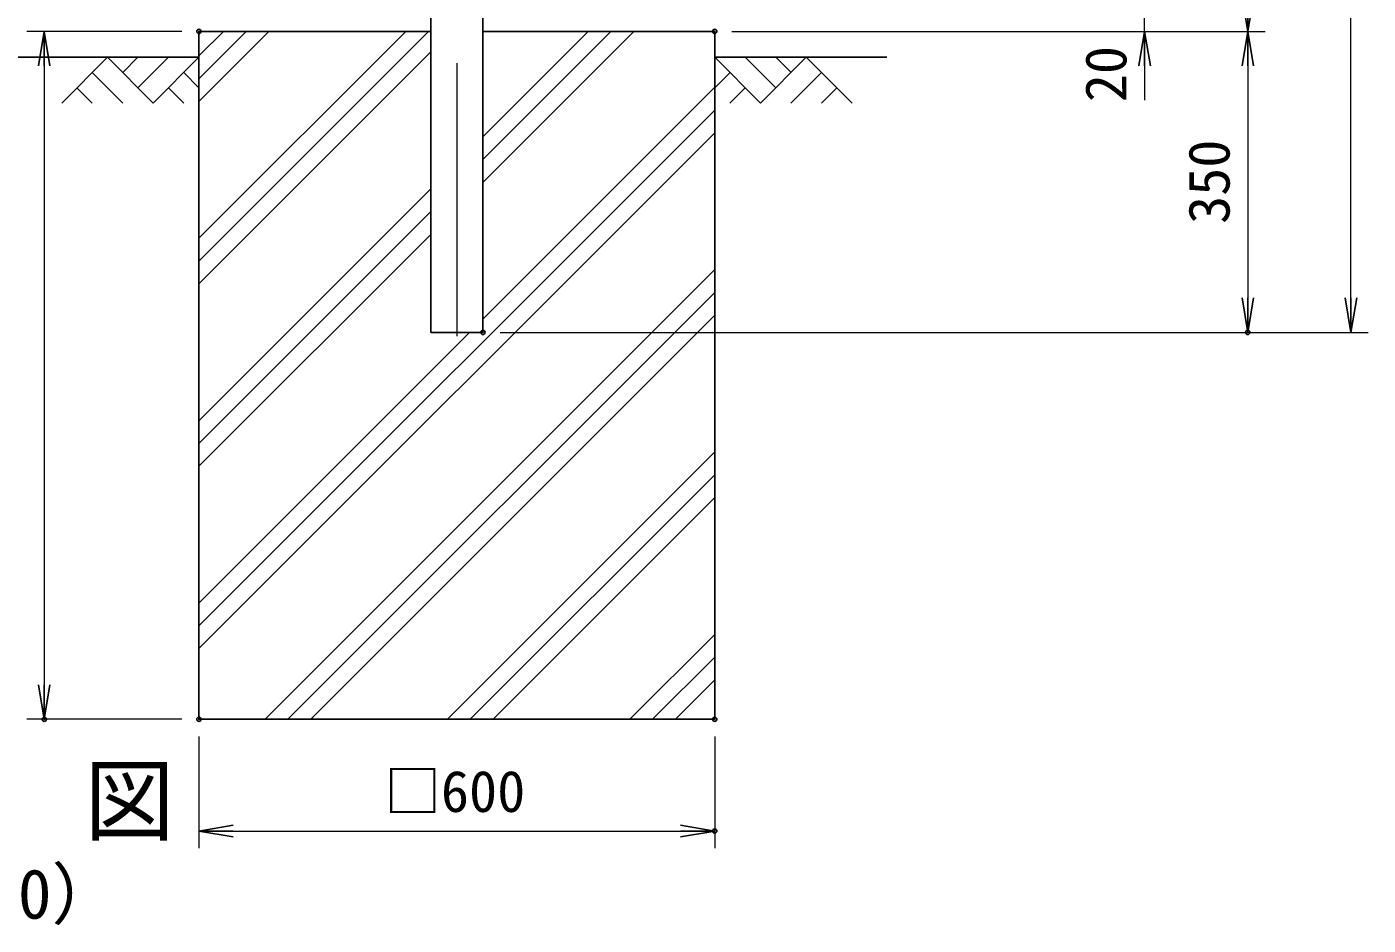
# Model space of a CAD drawing. Units: millimetres, scale not verified. Extents: x -4200 to 4200, y -2970 to 2970.
# Drawn here: x -2204 to -644, y -1664 to -619 of the extents above; entities that cross this region are included whole.
import ezdxf
from ezdxf.enums import TextEntityAlignment as Align

# ---------------------------------------------------------------- set-up
doc = ezdxf.new("R2010")
doc.units = ezdxf.units.MM
doc.header["$LTSCALE"] = 10
doc.header["$PDMODE"] = 32
doc.header["$PDSIZE"] = 5
doc.linetypes.add('USER1', pattern=[50.8, 31.75, -6.35, 6.35, -6.35])
for name, color, linetype, lineweight in [('0-0_D-STR1', 1, 'Continuous', 25), ('0-2_D-BMK', 2, 'USER1', 13), ('0-3_D-STR-DIM', 7, 'Continuous', 13), ('0-6_D-DCR-HCH', 7, 'Continuous', 13), ('0-7_D-BGD', 7, 'Continuous', 25), ('0-8_D-STR4', 7, 'Continuous', 25), ('0-A_D-TTL-TXT', 7, 'Continuous', 25)]:
    doc.layers.add(name, color=color, linetype=linetype, lineweight=lineweight)
doc.layers.add('0-4_0', color=7, linetype='Continuous')
doc.layers.add('0-5_Defpoints', color=8, linetype='Continuous')
doc.styles.add('ＭＳ ゴシック', font='')
doc.styles.get('ＭＳ ゴシック').set_extended_font_data('MS Gothic')

# ---------------------------------------------------------------- blocks, each defined once
blk = doc.blocks.new('_Open')
at = {"layer": '0-4_0'}
blk.add_line((-10, 1.667), (0, 0), dxfattribs=at)
blk.add_lwpolyline([(-10, -1.667), (0, 0), (-10, 0)], dxfattribs=at)

msp = doc.modelspace()

# ---------------------------------------------------------------- linework, layer by layer
at = {"layer": '0-0_D-STR1'}
for p, q in [((-1734.53, -604.14), (-1734.53, -974.14)), ((-1674.03, -604.14), (-1674.03, -974.14)), ((-1674.03, -974.14), (-1734.53, -974.14))]:
    msp.add_line(p, q, dxfattribs=at)
at = {"layer": '0-2_D-BMK'}
msp.add_line((-1704.28, 1371.1), (-1704.28, -984.72), dxfattribs=at)
at = {"layer": '0-3_D-STR-DIM'}
for p, q in [((-664.28, -934.14), (-664.28, 1307.86)), ((-904.28, -624.14), (-904.28, -604.14)), ((-2024.28, -624.14), (-2204.28, -624.14)), ((-1384.28, -624.14), (-884.28, -624.14)), ((-1384.28, -624.14), (-764.28, -624.14)), ((-1384.28, -624.14), (-764.28, -624.14)), ((-2184.28, -664.14), (-2184.28, -1384.14)), ((-904.28, -664.14), (-904.28, -704.14)), ((-784.28, -664.14), (-784.28, -934.14)), ((-1654.03, -974.14), (-644.28, -974.14)), ((-1654.03, -974.14), (-764.28, -974.14)), ((-2024.28, -1424.14), (-2204.28, -1424.14)), ((-2004.28, -1444.14), (-2004.28, -1574.14)), ((-1404.28, -1444.14), (-1404.28, -1574.14)), ((-1964.28, -1554.14), (-1444.28, -1554.14))]:
    msp.add_line(p, q, dxfattribs=at)
at = {"layer": '0-5_Defpoints'}
for p in [(-2004.28, -624.14), (-1404.28, -624.14), (-1674.03, -974.14), (-784.28, -974.14), (-2184.28, -1424.14), (-2004.28, -1424.14), (-2004.28, -1424.14), (-1404.28, -1424.14), (-1404.28, -1554.14)]:
    msp.add_point(p, dxfattribs=at)
at = {"layer": '0-6_D-DCR-HCH'}
for p, q in [((-2004.28, -705.6), (-1922.82, -624.14)), ((-2004.28, -679.09), (-1949.34, -624.14)), ((-2004.28, -891.22), (-1737.2, -624.14)), ((-2004.28, -652.57), (-1975.85, -624.14)), ((-2004.28, -864.7), (-1763.72, -624.14)), ((-1674.03, -799.62), (-1498.56, -624.14)), ((-1674.03, -773.1), (-1525.07, -624.14)), ((-1674.03, -746.59), (-1551.59, -624.14)), ((-2110.71, -654.14), (-2163.92, -707.35)), ((-2110.71, -654.14), (-2057.5, -707.35)), ((-2092.97, -671.88), (-2075.23, -654.14)), ((-2075.23, -689.61), (-2039.76, -654.14)), ((-2057.5, -707.35), (-2004.28, -654.14)), ((-2004.28, -917.74), (-1734.53, -647.99)), ((-1351.07, -707.35), (-1404.28, -654.14)), ((-1333.33, -689.61), (-1368.81, -654.14)), ((-1297.86, -654.14), (-1351.07, -707.35)), ((-1315.5, -671.97), (-1333.33, -654.14)), ((-1297.86, -654.14), (-1244.65, -707.35)), ((-2128.45, -671.88), (-2092.81, -707.35)), ((-2022.02, -671.88), (-2004.28, -689.53)), ((-1386.55, -671.88), (-1404.28, -689.53)), ((-1280.12, -671.88), (-1315.76, -707.35)), ((-2146.18, -689.61), (-2128.36, -707.35)), ((-2039.76, -689.61), (-2021.94, -707.35)), ((-1674.03, -958.72), (-1404.28, -688.97)), ((-1368.81, -689.61), (-1386.63, -707.35)), ((-1262.39, -689.61), (-1280.2, -707.35)), ((-2004.28, -1315.48), (-1404.28, -715.48)), ((-2004.28, -1342), (-1404.28, -742)), ((-2004.28, -1076.84), (-1734.53, -807.09)), ((-2004.28, -1103.35), (-1734.53, -833.6)), ((-2004.28, -1129.87), (-1734.53, -860.12)), ((-1927.32, -1424.14), (-1404.28, -901.1)), ((-1900.81, -1424.14), (-1404.28, -927.62)), ((-1874.29, -1424.14), (-1404.28, -954.13)), ((-2004.28, -1288.97), (-1689.46, -974.14)), ((-1715.19, -1424.14), (-1404.28, -1113.23)), ((-1688.68, -1424.14), (-1404.28, -1139.75)), ((-1662.16, -1424.14), (-1404.28, -1166.26)), ((-1503.06, -1424.14), (-1404.28, -1325.36)), ((-1476.54, -1424.14), (-1404.28, -1351.88)), ((-1450.03, -1424.14), (-1404.28, -1378.4))]:
    msp.add_line(p, q, dxfattribs=at)
at = {"layer": '0-7_D-BGD'}
for p, q in [((-2439.28, -654.14), (-2004.28, -654.14)), ((-1404.28, -654.14), (-1204.28, -654.14))]:
    msp.add_line(p, q, dxfattribs=at)
at = {"layer": '0-8_D-STR4'}
for p, q in [((-2004.28, -624.14), (-2004.28, -1424.14)), ((-1734.53, -624.14), (-2004.28, -624.14)), ((-1404.28, -624.14), (-1674.03, -624.14)), ((-1404.28, -624.14), (-1404.28, -1424.14)), ((-2004.28, -1424.14), (-1404.28, -1424.14))]:
    msp.add_line(p, q, dxfattribs=at)

# ---------------------------------------------------------------- block references
at = {"layer": '0-3_D-STR-DIM', "xscale": 4, "yscale": 4}
for p, rotation in [((-784.28, -624.14), 270), ((-2184.28, -624.14), 90), ((-904.28, -624.14), 90), ((-784.28, -624.14), 90), ((-784.28, -974.14), 270), ((-664.28, -974.14), 270), ((-2184.28, -1424.14), 270), ((-2004.28, -1554.14), 180)]:
    msp.add_blockref('_Open', p, dxfattribs=dict(at, rotation=rotation))
msp.add_blockref('_Open', (-1404.28, -1554.14), dxfattribs=at)

# ---------------------------------------------------------------- texts
at = {"layer": '0-3_D-STR-DIM', "style": 'ＭＳ ゴシック'}
for s, p in [('20', (-911.03, -706.46)), ('350', (-791.03, -848.01))]:
    msp.add_text(s, height=48.09, rotation=90, dxfattribs=at).set_placement(p, align=Align.BOTTOM_LEFT)
msp.add_text('□600', height=48.09, dxfattribs=at).set_placement((-1788.43, -1546.38), align=Align.BOTTOM_LEFT)
at = {"layer": '0-A_D-TTL-TXT', "style": 'ＭＳ ゴシック'}
for s, height, p in [('正\u3000面\u3000図', 76.98, (-2557.46, -1580.18)), ('（S=1／20）', 57.7, (-2529.37, -1673.38))]:
    msp.add_text(s, height=height, dxfattribs=at).set_placement(p, align=Align.BOTTOM_LEFT)

doc.saveas('drawing.dxf')
